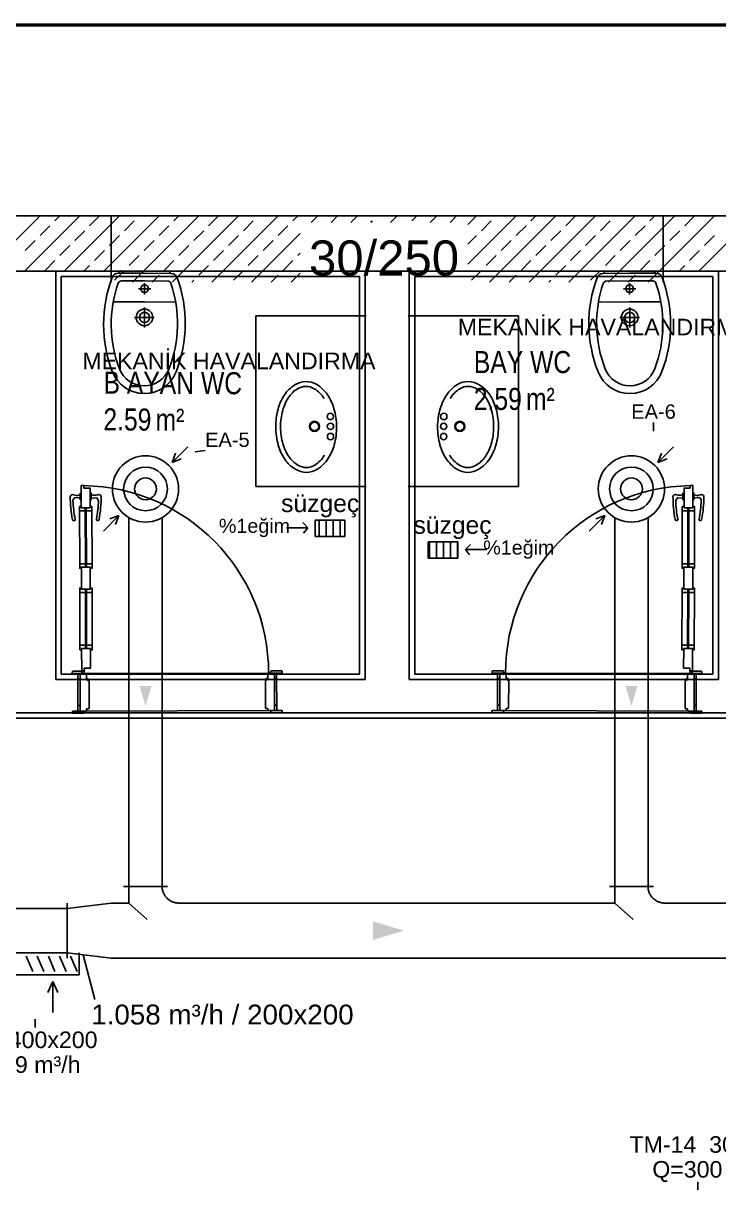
# Model space of a CAD drawing. Header units: centimetres. Extents: x 357699 to 366480, y -615216 to -609849.
# Drawn here: x 358345 to 358659, y -610380 to -609849 of the extents above; entities that cross this region are included whole.
import ezdxf
from ezdxf.enums import TextEntityAlignment as Align

# ---------------------------------------------------------------- set-up
doc = ezdxf.new("R2010")
doc.units = ezdxf.units.CM
for name, color, linetype in [('ROTAS-HAV-CERCEVE', 7, 'Continuous'), ('ROTAS-HAV-EGZOZ', 4, 'Continuous'), ('ROTAS-HAV-MENFEZ', 7, 'Continuous'), ('ROTAS-HAV-OK', 7, 'Continuous'), ('ROTAS-HAV-YAZI', 7, 'Continuous'), ('ROTAS-MIMARI', 8, 'Continuous'), ('ROTAS-MIMARI-KOLON', 8, 'Continuous')]:
    doc.layers.add(name, color=color, linetype=linetype)
doc.styles.add('ROTAS', font='arial.ttf')

msp = doc.modelspace()

# ---------------------------------------------------------------- linework, layer by layer
at = {"layer": 'ROTAS-HAV-CERCEVE', "const_width": 1.5}
msp.add_lwpolyline([(357700, -615060), (359300, -615060), (359300, -609850), (357700, -609850)], close=True, dxfattribs=at)
at = {"layer": 'ROTAS-HAV-EGZOZ'}
msp.add_line((358371.8, -610270.91), (358377.02, -610291.25), dxfattribs=at)
for points in [[(358315, -610250), (358350, -610250), (358364.5, -610250), (358384.5, -610247.5), (358392.5, -610247.5), (358392.5, -610073)], [(358407.5, -610073), (358407.5, -610240), (358407.51, -610240.37), (358407.54, -610240.74), (358407.58, -610241.1), (358407.64, -610241.46), (358407.72, -610241.82), (358407.82, -610242.18), (358407.94, -610242.53), (358408.07, -610242.87), (358408.22, -610243.21), (358408.39, -610243.54), (358408.57, -610243.86), (358408.76, -610244.17), (358408.98, -610244.47), (358409.2, -610244.76), (358409.44, -610245.04), (358409.7, -610245.3), (358409.96, -610245.56), (358410.24, -610245.8), (358410.53, -610246.02), (358410.83, -610246.24), (358411.14, -610246.43), (358411.46, -610246.61), (358411.79, -610246.78), (358412.13, -610246.93), (358412.47, -610247.06), (358412.82, -610247.18), (358413.18, -610247.28), (358413.54, -610247.36), (358413.9, -610247.42), (358414.26, -610247.46), (358414.63, -610247.49), (358415, -610247.5), (358612.5, -610247.5), (358612.5, -610073)], [(358627.5, -610073), (358627.5, -610240), (358627.51, -610240.37), (358627.54, -610240.74), (358627.58, -610241.1), (358627.64, -610241.46), (358627.72, -610241.82), (358627.82, -610242.18), (358627.94, -610242.53), (358628.07, -610242.87), (358628.22, -610243.21), (358628.39, -610243.54), (358628.57, -610243.86), (358628.76, -610244.17), (358628.98, -610244.47), (358629.2, -610244.76), (358629.44, -610245.04), (358629.7, -610245.3), (358629.96, -610245.56), (358630.24, -610245.8), (358630.53, -610246.02), (358630.83, -610246.24), (358631.14, -610246.43), (358631.46, -610246.61), (358631.79, -610246.78), (358632.13, -610246.93), (358632.47, -610247.06), (358632.82, -610247.18), (358633.18, -610247.28), (358633.54, -610247.36), (358633.9, -610247.42), (358634.26, -610247.46), (358634.63, -610247.49), (358635, -610247.5), (358712.5, -610247.5)], [(358390, -610240), (358410, -610240)], [(358610, -610240), (358630, -610240)], [(358364.5, -610272.5), (358364.5, -610247.5)], [(358392.5, -610247.5), (358400.75, -610255)], [(358612.5, -610247.5), (358620.75, -610255)], [(358981, -610269), (358961, -610275), (358935, -610275), (358919.5, -610275), (358899.5, -610272.5), (358830, -610272.5), (358720, -610272.5), (358620, -610272.5), (358400, -610272.5), (358384.5, -610272.5), (358364.5, -610270), (358350, -610270), (358300, -610270)]]:
    msp.add_lwpolyline(points, dxfattribs=at)
at = {"layer": 'ROTAS-HAV-MENFEZ'}
for p, q in [((358419.09, -610040.91), (358412.02, -610047.98)), ((358412.02, -610047.98), (358413.58, -610043.88)), ((358639.09, -610040.91), (358632.02, -610047.98)), ((358632.02, -610047.98), (358633.58, -610043.88)), ((358412.02, -610047.98), (358416.12, -610046.42)), ((358632.02, -610047.98), (358636.12, -610046.42)), ((358380.91, -610079.09), (358387.98, -610072.02)), ((358387.98, -610072.02), (358383.88, -610073.58)), ((358387.98, -610072.02), (358386.42, -610076.12)), ((358600.91, -610079.09), (358607.98, -610072.02)), ((358607.98, -610072.02), (358603.88, -610073.58)), ((358607.98, -610072.02), (358606.42, -610076.12)), ((358346, -610271.5), (358349, -610278.5)), ((358351, -610271.5), (358354, -610278.5)), ((358356, -610271.5), (358359, -610278.5)), ((358361, -610271.5), (358364, -610278.5)), ((358366, -610271.5), (358369, -610278.5)), ((358358, -610283), (358355.75, -610288)), ((358358, -610297), (358358, -610283)), ((358358, -610283), (358360.25, -610288))]:
    msp.add_line(p, q, dxfattribs=at)
msp.add_lwpolyline([(358370, -610270), (358370, -610280), (358330, -610280), (358330, -610270)], dxfattribs=at)
for centre, radius in [((358400, -610060), 15), ((358400, -610060), 9.9), ((358620, -610060), 15), ((358620, -610060), 9.9), ((358400, -610060), 4.95), ((358620, -610060), 4.95)]:
    msp.add_circle(centre, radius, dxfattribs=at)
at = {"layer": 'ROTAS-HAV-OK'}
for points in [[(358400, -610158.25), (358402.7, -610149.25), (358397.3, -610149.25)], [(358620, -610158.25), (358622.7, -610149.25), (358617.3, -610149.25)], [(358517, -610260), (358503, -610255.8), (358503, -610264.2)]]:
    msp.add_solid(points, dxfattribs=at)
at = {"layer": 'ROTAS-HAV-YAZI'}
for p, q in [((358630, -610033.88), (358630, -610029.88)), ((358422.41, -610043.27), (358426.99, -610042.63)), ((358350, -610300.1), (358350, -610303.8)), ((358650, -610377.4), (358650, -610373.7))]:
    msp.add_line(p, q, dxfattribs=at)
at = {"layer": 'ROTAS-MIMARI'}
for p, q in [((357804.37, -609936.35), (359214.37, -609936.35)), ((357804.37, -609936.35), (359214.37, -609936.35)), ((359214.37, -609936.35), (357804.37, -609936.35)), ((359214.37, -609936.35), (357804.37, -609936.35)), ((357884.37, -609936.35), (358384.37, -609936.35)), ((358384.37, -609936.35), (358634.37, -609936.35)), ((358634.37, -609936.35), (359134.37, -609936.35)), ((359139.37, -609961.35), (357879.37, -609961.35)), ((357879.37, -609961.35), (359139.37, -609961.35)), ((357884.37, -609961.35), (358384.37, -609961.35)), ((358199.37, -609961.35), (358394.37, -609961.35)), ((358359.37, -610146.35), (358359.37, -609961.35)), ((358359.37, -609961.35), (358499.37, -609961.35)), ((358361.87, -610143.85), (358361.87, -609963.85)), ((358361.87, -609963.85), (358496.87, -609963.85)), ((358384.37, -609961.35), (358634.37, -609961.35)), ((358496.87, -609963.85), (358496.87, -610143.85)), ((358499.37, -609961.35), (358499.37, -610146.35)), ((358519.37, -609961.35), (358519.37, -610146.35)), ((358659.37, -609961.35), (358519.37, -609961.35)), ((358519.37, -609961.35), (358714.37, -609961.35)), ((358521.87, -609963.85), (358521.87, -610143.85)), ((358656.87, -609963.85), (358521.87, -609963.85)), ((358634.37, -609961.35), (359134.37, -609961.35)), ((358656.87, -610143.85), (358656.87, -609963.85)), ((358659.37, -610146.35), (358659.37, -609961.35)), ((358399.57, -609969.35), (358396.77, -609969.34)), ((358399.58, -609966.91), (358399.56, -609972.02)), ((358399.57, -609969.35), (358402.37, -609969.37)), ((358619.16, -609969.35), (358616.36, -609969.37)), ((358619.15, -609966.91), (358619.17, -609972.02)), ((358399.54, -609975.35), (358385.42, -609975.28)), ((358399.54, -609975.35), (358413.66, -609975.42)), ((358619.19, -609975.35), (358605.07, -609975.42)), ((358619.19, -609975.35), (358633.31, -609975.28)), ((358399.53, -609977.84), (358399.48, -609986.97)), ((358619.2, -609977.84), (358619.25, -609986.97)), ((358399.51, -609982.35), (358395.06, -609982.33)), ((358399.51, -609982.35), (358403.95, -609982.37)), ((358499.9, -609981.58), (358449.9, -609981.58)), ((358449.9, -609981.58), (358449.9, -610058.85)), ((358518.84, -609981.58), (358568.84, -609981.58)), ((358568.84, -609981.58), (358568.84, -610058.85)), ((358619.23, -609982.35), (358614.78, -609982.37)), ((358619.23, -609982.35), (358623.67, -609982.33)), ((358449.9, -610058.85), (358499.9, -610058.85)), ((358568.84, -610058.85), (358518.84, -610058.85)), ((358370.19, -610093.93), (358370.14, -610070)), ((358372.78, -610095.41), (358372.72, -610068.52)), ((358373.2, -610095.41), (358373.14, -610068.51)), ((358375.79, -610093.92), (358375.74, -610069.99)), ((358642.94, -610093.92), (358643, -610069.99)), ((358645.53, -610095.41), (358645.59, -610068.51)), ((358645.95, -610095.41), (358646.01, -610068.52)), ((358648.54, -610093.93), (358648.6, -610070)), ((358473.49, -610077.65), (358471.24, -610075.27)), ((358471.24, -610075.27), (358473.49, -610077.65)), ((358476.86, -610074.17), (358490.27, -610074.17)), ((358476.86, -610081.56), (358476.86, -610074.17)), ((358478.61, -610081.56), (358478.61, -610074.17)), ((358481.79, -610081.56), (358481.79, -610074.17)), ((358484.96, -610081.56), (358484.96, -610074.17)), ((358488.14, -610081.56), (358488.14, -610074.17)), ((358490.27, -610074.17), (358490.27, -610081.56)), ((358463.76, -610077.65), (358473.49, -610077.65)), ((358473.49, -610077.65), (358471.55, -610079.99)), ((358490.27, -610081.56), (358476.86, -610081.56)), ((358541.44, -610084), (358528.04, -610084)), ((358528.04, -610084), (358528.04, -610091.39)), ((358528.57, -610091.39), (358528.57, -610084)), ((358531.74, -610091.39), (358531.74, -610084)), ((358534.92, -610091.39), (358534.92, -610084)), ((358538.09, -610091.39), (358538.09, -610084)), ((358541.27, -610091.39), (358541.27, -610084)), ((358541.44, -610091.39), (358541.44, -610084)), ((358544.81, -610087.48), (358547.06, -610085.1)), ((358547.06, -610085.1), (358544.81, -610087.48)), ((358528.04, -610091.39), (358541.44, -610091.39)), ((358554.54, -610087.48), (358544.81, -610087.48)), ((358544.81, -610087.48), (358546.75, -610089.82)), ((358370.27, -610130.82), (358370.22, -610106.89)), ((358372.8, -610105.41), (358372.86, -610132.3)), ((358373.22, -610105.41), (358373.28, -610132.3)), ((358375.87, -610130.81), (358375.82, -610106.88)), ((358642.86, -610130.81), (358642.91, -610106.88)), ((358645.51, -610105.41), (358645.45, -610132.3)), ((358645.93, -610105.41), (358645.87, -610132.3)), ((358648.46, -610130.82), (358648.51, -610106.89)), ((358469.37, -610143.85), (358361.87, -610143.85)), ((358366.86, -610142.88), (358366.86, -610143.58)), ((358366.86, -610142.88), (358366.86, -610143.58)), ((358366.86, -610143.58), (358373.01, -610143.57)), ((358367.16, -610142.58), (358370.91, -610142.57)), ((358369.36, -610143.58), (358369.36, -610146.08)), ((358370.36, -610143.57), (358370.4, -610160.57)), ((358371.21, -610142.87), (358371.21, -610143.57)), ((358371.64, -610143.44), (358371.64, -610143.57)), ((358371.74, -610142.47), (358371.78, -610142.3)), ((358371.94, -610143.45), (358371.94, -610143.57)), ((358372.04, -610142.52), (358372.08, -610142.3)), ((358373.01, -610143.57), (358455.71, -610143.38)), ((358373.31, -610143.87), (358373.31, -610146.37)), ((358455.41, -610143.68), (358455.41, -610146.18)), ((358461.86, -610143.37), (358455.71, -610143.38)), ((358456.65, -610142.68), (358456.65, -610143.38)), ((358461.56, -610142.37), (358456.95, -610142.38)), ((358458.36, -610143.38), (358458.4, -610160.38)), ((358459.36, -610143.37), (358459.36, -610145.87)), ((358461.86, -610142.67), (358461.86, -610143.37)), ((358461.86, -610142.67), (358461.86, -610143.37)), ((358496.87, -610143.85), (358469.37, -610143.85)), ((358521.87, -610143.85), (358549.37, -610143.85)), ((358549.37, -610143.85), (358656.87, -610143.85)), ((358556.88, -610142.67), (358556.87, -610143.37)), ((358556.88, -610142.67), (358556.87, -610143.37)), ((358556.87, -610143.37), (358563.02, -610143.38)), ((358557.18, -610142.37), (358561.78, -610142.38)), ((358559.37, -610143.37), (358559.37, -610145.87)), ((358560.37, -610143.38), (358560.34, -610160.38)), ((358562.08, -610142.68), (358562.08, -610143.38)), ((358645.72, -610143.57), (358563.02, -610143.38)), ((358563.32, -610143.68), (358563.32, -610146.18)), ((358645.42, -610143.87), (358645.42, -610146.37)), ((358651.87, -610143.58), (358645.72, -610143.57)), ((358646.7, -610142.52), (358646.65, -610142.3)), ((358646.8, -610143.45), (358646.8, -610143.57)), ((358646.99, -610142.47), (358646.96, -610142.3)), ((358647.1, -610143.44), (358647.1, -610143.57)), ((358647.53, -610142.87), (358647.52, -610143.57)), ((358651.58, -610142.58), (358647.83, -610142.57)), ((358648.37, -610143.57), (358648.34, -610160.57)), ((358649.37, -610143.58), (358649.37, -610146.08)), ((358651.88, -610142.88), (358651.87, -610143.58)), ((358651.88, -610142.88), (358651.87, -610143.58)), ((358469.37, -610146.35), (358359.37, -610146.35)), ((358369.36, -610146.08), (358370.36, -610146.07)), ((358369.39, -610158.08), (358369.36, -610146.08)), ((358373.31, -610146.37), (358374.11, -610146.36)), ((358373.58, -610146.33), (358374.27, -610146.33)), ((358373.8, -610146.21), (358374.05, -610146.21)), ((358373.8, -610146.33), (358373.8, -610146.81)), ((358373.8, -610146.81), (358374.05, -610146.81)), ((358374.05, -610146.33), (358374.05, -610146.81)), ((358374.42, -610146.66), (358374.44, -610159.26)), ((358454.32, -610146.49), (358454.34, -610159.09)), ((358455.15, -610146.15), (358454.46, -610146.15)), ((358455.41, -610146.18), (358454.61, -610146.19)), ((358454.93, -610146.03), (358454.68, -610146.03)), ((358454.68, -610146.15), (358454.68, -610146.63)), ((358454.93, -610146.63), (358454.68, -610146.63)), ((358454.93, -610146.15), (358454.93, -610146.63)), ((358459.36, -610145.87), (358458.36, -610145.88)), ((358459.39, -610157.87), (358459.36, -610145.87)), ((358499.37, -610146.35), (358469.37, -610146.35)), ((358519.37, -610146.35), (358549.37, -610146.35)), ((358549.37, -610146.35), (358659.37, -610146.35)), ((358559.34, -610157.87), (358559.37, -610145.87)), ((358559.37, -610145.87), (358560.37, -610145.88)), ((358563.32, -610146.18), (358564.12, -610146.19)), ((358563.58, -610146.15), (358564.27, -610146.15)), ((358563.8, -610146.03), (358564.06, -610146.03)), ((358563.8, -610146.15), (358563.8, -610146.63)), ((358563.8, -610146.63), (358564.06, -610146.63)), ((358564.06, -610146.15), (358564.06, -610146.63)), ((358564.42, -610146.49), (358564.39, -610159.09)), ((358644.32, -610146.66), (358644.29, -610159.26)), ((358645.15, -610146.33), (358644.46, -610146.33)), ((358645.42, -610146.37), (358644.62, -610146.36)), ((358644.94, -610146.21), (358644.68, -610146.21)), ((358644.68, -610146.33), (358644.68, -610146.81)), ((358644.93, -610146.81), (358644.68, -610146.81)), ((358644.94, -610146.33), (358644.93, -610146.81)), ((358649.37, -610146.08), (358648.37, -610146.07)), ((358649.34, -610158.08), (358649.37, -610146.08)), ((357829.37, -610161.35), (359189.37, -610161.35)), ((358366.9, -610160.58), (358373.05, -610160.57)), ((358366.9, -610160.58), (358366.9, -610161.28)), ((358366.9, -610160.58), (358366.9, -610161.28)), ((358367.2, -610161.58), (358371.81, -610161.57)), ((358369.39, -610158.08), (358370.39, -610158.07)), ((358369.39, -610158.08), (358369.4, -610160.58)), ((358372.1, -610160.57), (358372.11, -610161.27)), ((358373.05, -610160.57), (358455.75, -610160.38)), ((358373.34, -610159.57), (358374.14, -610159.56)), ((358373.34, -610159.57), (358373.35, -610160.27)), ((358455.44, -610159.38), (358454.64, -610159.39)), ((358455.44, -610159.38), (358455.45, -610160.08)), ((358461.9, -610160.37), (358455.75, -610160.38)), ((358456.69, -610160.38), (358456.69, -610161.08)), ((358461.6, -610161.37), (358456.99, -610161.38)), ((358459.39, -610157.87), (358458.39, -610157.88)), ((358459.39, -610157.87), (358459.4, -610160.37)), ((358461.9, -610160.37), (358461.9, -610161.07)), ((358461.9, -610160.37), (358461.9, -610161.07)), ((358556.84, -610160.37), (358556.83, -610161.07)), ((358556.84, -610160.37), (358556.83, -610161.07)), ((358556.84, -610160.37), (358562.99, -610160.38)), ((358557.13, -610161.37), (358561.74, -610161.38)), ((358559.34, -610157.87), (358560.34, -610157.88)), ((358559.34, -610157.87), (358559.34, -610160.37)), ((358562.04, -610160.38), (358562.04, -610161.08)), ((358645.69, -610160.57), (358562.99, -610160.38)), ((358563.29, -610159.38), (358563.29, -610160.08)), ((358563.29, -610159.38), (358564.09, -610159.39)), ((358645.39, -610159.57), (358644.59, -610159.56)), ((358645.39, -610159.57), (358645.39, -610160.27)), ((358651.84, -610160.58), (358645.69, -610160.57)), ((358646.63, -610160.57), (358646.63, -610161.27)), ((358651.53, -610161.58), (358646.93, -610161.57)), ((358649.34, -610158.08), (358648.34, -610158.07)), ((358649.34, -610158.08), (358649.34, -610160.58)), ((358651.84, -610160.58), (358651.83, -610161.28)), ((358651.84, -610160.58), (358651.83, -610161.28)), ((357831.87, -610163.85), (359186.87, -610163.85))]:
    msp.add_line(p, q, dxfattribs=at)
for points in [[(358372.11, -610059.67), (358372.11, -610058.52), (358370.91, -610058.52), (358370.93, -610068.52), (358374.93, -610068.51), (358374.91, -610059.66)], [(358646.62, -610059.67), (358646.62, -610058.52), (358647.82, -610058.52), (358647.8, -610068.52), (358643.8, -610068.51), (358643.82, -610059.66)], [(358370.93, -610068), (358370.13, -610068), (358370.14, -610070), (358372.73, -610070), (358372.72, -610068.52), (358370.93, -610068.52)], [(358374.93, -610067.99), (358375.73, -610067.99), (358375.74, -610069.99), (358373.15, -610069.99), (358373.14, -610068.51), (358374.93, -610068.51)], [(358643.8, -610067.99), (358643, -610067.99), (358643, -610069.99), (358645.59, -610069.99), (358645.59, -610068.51), (358643.8, -610068.51)], [(358647.8, -610068), (358648.6, -610068), (358648.6, -610070), (358646.01, -610070), (358646.01, -610068.52), (358647.8, -610068.52)], [(358370.99, -610095.93), (358370.19, -610095.93), (358370.19, -610093.93), (358372.78, -610093.93), (358372.78, -610095.41), (358370.99, -610095.41)], [(358371.01, -610105.41), (358375.01, -610105.4), (358374.99, -610095.4), (358370.99, -610095.41), (358371.01, -610105.41)], [(358374.99, -610095.92), (358375.79, -610095.92), (358375.79, -610093.92), (358373.2, -610093.93), (358373.2, -610095.41), (358374.99, -610095.4)], [(358643.74, -610095.92), (358642.94, -610095.92), (358642.94, -610093.92), (358645.53, -610093.93), (358645.53, -610095.41), (358643.74, -610095.4)], [(358647.72, -610105.41), (358643.72, -610105.4), (358643.74, -610095.4), (358647.74, -610095.41), (358647.72, -610105.41)], [(358647.74, -610095.93), (358648.54, -610095.93), (358648.54, -610093.93), (358645.95, -610093.93), (358645.95, -610095.41), (358647.74, -610095.41)], [(358371.01, -610104.89), (358370.21, -610104.89), (358370.22, -610106.89), (358372.81, -610106.89), (358372.8, -610105.41), (358371.01, -610105.41)], [(358375.01, -610104.88), (358375.81, -610104.88), (358375.82, -610106.88), (358373.23, -610106.89), (358373.22, -610105.41), (358375.01, -610105.4)], [(358643.72, -610104.88), (358642.92, -610104.88), (358642.91, -610106.88), (358645.5, -610106.89), (358645.51, -610105.41), (358643.72, -610105.4)], [(358647.72, -610104.89), (358648.52, -610104.89), (358648.51, -610106.89), (358645.92, -610106.89), (358645.93, -610105.41), (358647.72, -610105.41)], [(358371.08, -610132.82), (358370.28, -610132.82), (358370.27, -610130.82), (358372.86, -610130.82), (358372.86, -610132.3), (358371.07, -610132.3)], [(358371.07, -610132.3), (358371.1, -610142.3), (358372.3, -610142.3), (358372.29, -610141.15), (358375.09, -610141.14), (358375.07, -610132.29)], [(358375.08, -610132.81), (358375.88, -610132.81), (358375.87, -610130.81), (358373.28, -610130.82), (358373.28, -610132.3), (358375.07, -610132.29)], [(358643.66, -610132.81), (358642.86, -610132.81), (358642.86, -610130.81), (358645.45, -610130.82), (358645.45, -610132.3), (358643.66, -610132.29)], [(358647.66, -610132.3), (358647.64, -610142.3), (358646.44, -610142.3), (358646.44, -610141.15), (358643.64, -610141.14), (358643.66, -610132.29)], [(358647.66, -610132.82), (358648.46, -610132.82), (358648.46, -610130.82), (358645.87, -610130.82), (358645.87, -610132.3), (358647.66, -610132.3)]]:
    msp.add_lwpolyline(points, close=True, dxfattribs=at)
for points in [[(358370.92, -610061.91), (358370.42, -610061.91), (358370.42, -610064.91), (358370.92, -610064.91)], [(358374.92, -610061.9), (358375.42, -610061.9), (358375.42, -610064.9), (358374.92, -610064.9)], [(358375.42, -610064.15), (358377.88, -610064.02), (358378.7, -610065.24)], [(358643.31, -610064.15), (358640.85, -610064.02), (358640.04, -610065.24)], [(358643.82, -610061.9), (358643.32, -610061.9), (358643.31, -610064.9), (358643.81, -610064.9)], [(358647.82, -610061.91), (358648.32, -610061.91), (358648.31, -610064.91), (358647.81, -610064.91)], [(358372.82, -610068.52), (358372.88, -610095.41)], [(358373.08, -610095.41), (358373.02, -610068.51)], [(358645.65, -610095.41), (358645.71, -610068.51)], [(358645.91, -610068.52), (358645.85, -610095.41)], [(358372.96, -610132.3), (358372.9, -610105.41)], [(358373.1, -610105.41), (358373.16, -610132.3)], [(358645.63, -610105.41), (358645.57, -610132.3)], [(358645.77, -610132.3), (358645.83, -610105.41)]]:
    msp.add_lwpolyline(points, dxfattribs=at)
for centre, radius in [((358483.69, -610027.19), 1.43), ((358535.05, -610027.19), 1.43), ((358476.47, -610031.69), 2.3), ((358476.47, -610031.69), 1.94), ((358483.72, -610031.69), 1.43), ((358535.01, -610031.69), 1.43), ((358542.27, -610031.69), 2.3), ((358542.27, -610031.69), 1.94), ((358483.75, -610036.29), 1.43), ((358534.98, -610036.29), 1.43), ((358371.8, -610142.97), 0.5), ((358646.93, -610142.97), 0.5)]:
    msp.add_circle(centre, radius, dxfattribs=at)
for centre, radius, start, end in [((358440.99, -609985.5), 60, 159.2351, 200.8678), ((358387.69, -609965.29), 3, 89.7092, 159.2351), ((358388.81, -609962), 0.7, 89.7092, 179.7092), ((358410.41, -609962.11), 0.7, 359.7092, 89.7092), ((358411.49, -609965.41), 3, 20.1832, 89.7092), ((358357.99, -609985.08), 60, 338.5505, 20.1832), ((358660.74, -609985.08), 60, 159.8168, 201.4495), ((358607.24, -609965.41), 3, 90.2908, 159.8168), ((358608.32, -609962.11), 0.7, 90.2908, 180.2908), ((358629.92, -609962), 0.7, 0.2908, 90.2908), ((358631.04, -609965.29), 3, 20.7649, 90.2908), ((358577.74, -609985.5), 60, 339.1322, 20.7649), ((358440.99, -609985.5), 56.5, 160.6746, 200.8678), ((358389.09, -609967.3), 1.5, 89.7092, 160.6746), ((358399.57, -609969.35), 1.75, 89.7092, 269.7092), ((358399.57, -609969.35), 1.75, 269.7092, 89.7092), ((358410.07, -609967.41), 1.5, 18.7437, 89.7092), ((358357.99, -609985.08), 56.5, 338.5505, 18.7437), ((358660.74, -609985.08), 56.5, 161.2563, 201.4495), ((358608.66, -609967.41), 1.5, 90.2908, 161.2563), ((358619.16, -609969.35), 1.75, 90.2908, 270.2908), ((358619.16, -609969.35), 1.75, 270.2908, 90.2908), ((358629.64, -609967.3), 1.5, 19.3254, 90.2908), ((358577.74, -609985.5), 56.5, 339.1322, 19.3254), ((358399.51, -609982.35), 3.75, 89.7092, 269.7092), ((358399.51, -609982.35), 2.3, 89.7092, 269.7092), ((358399.51, -609982.35), 3.75, 269.7092, 89.7092), ((358399.51, -609982.35), 2.3, 269.7092, 89.7092), ((358619.23, -609982.35), 3.75, 90.2908, 270.2908), ((358619.23, -609982.35), 2.3, 90.2908, 270.2908), ((358619.23, -609982.35), 3.75, 270.2908, 90.2908), ((358619.23, -609982.35), 2.3, 270.2908, 90.2908), ((358399.41, -610001.35), 15.5, 200.8678, 269.7092), ((358399.41, -610001.35), 12, 200.8678, 269.7092), ((358399.41, -610001.35), 15.5, 269.7092, 338.5505), ((358399.41, -610001.35), 12, 269.7092, 338.5505), ((358619.32, -610001.35), 15.5, 201.4495, 270.2908), ((358619.32, -610001.35), 12, 201.4495, 270.2908), ((358619.32, -610001.35), 12, 270.2908, 339.1322), ((358619.32, -610001.35), 15.5, 270.2908, 339.1322), ((358475.97, -610026.12), 15.7, 122.11, 146.562), ((358472.64, -610020.81), 9.43, 90.3966, 122.11), ((358472.64, -610020.81), 9.43, 58.6832, 90.3966), ((358469.38, -610026.17), 15.7, 34.2313, 58.6832), ((358549.35, -610026.17), 15.7, 121.3168, 145.7687), ((358546.1, -610020.81), 9.43, 89.6034, 121.3168), ((358546.1, -610020.81), 9.43, 57.89, 89.6034), ((358542.76, -610026.12), 15.7, 33.438, 57.89), ((358481.22, -610029.59), 21.99, 146.562, 164.8791), ((358475.97, -610026.12), 13.51, 122.11, 146.562), ((358472.64, -610020.81), 7.24, 90.3966, 122.11), ((358472.64, -610020.81), 7.24, 58.6832, 90.3966), ((358469.38, -610026.17), 13.51, 31.7734, 58.6832), ((358464.18, -610029.71), 21.99, 15.9142, 34.2313), ((358554.55, -610029.71), 21.99, 145.7687, 164.0858), ((358549.35, -610026.17), 13.51, 121.3168, 148.2266), ((358546.1, -610020.81), 7.24, 89.6034, 121.3168), ((358546.1, -610020.81), 7.24, 57.89, 89.6034), ((358542.76, -610026.12), 13.51, 33.438, 57.89), ((358537.52, -610029.59), 21.99, 15.1209, 33.438), ((358481.22, -610029.59), 19.8, 146.562, 164.8791), ((358455.93, -610032.06), 30.56, 0.3966, 15.9142), ((358562.8, -610032.06), 30.56, 164.0858, 179.6034), ((358537.52, -610029.59), 19.8, 15.1209, 33.438), ((358489.5, -610031.83), 30.56, 164.8791, 180.3966), ((358489.5, -610031.83), 28.38, 164.8791, 180.3966), ((358529.24, -610031.83), 28.38, 359.6034, 15.1209), ((358529.24, -610031.83), 30.56, 359.6034, 15.1209), ((358489.5, -610031.83), 30.56, 180.3966, 195.9142), ((358489.5, -610031.83), 28.38, 180.3966, 195.9142), ((358455.93, -610032.06), 30.56, 344.8791, 0.3966), ((358562.8, -610032.06), 30.56, 179.6034, 195.1209), ((358529.24, -610031.83), 28.38, 344.0858, 359.6034), ((358529.24, -610031.83), 30.56, 344.0858, 359.6034), ((358481.25, -610034.18), 19.8, 195.9142, 214.2313), ((358537.48, -610034.18), 19.8, 325.7687, 344.0858), ((358481.25, -610034.18), 21.99, 195.9142, 214.2313), ((358469.46, -610037.76), 13.51, 302.11, 329.0199), ((358464.21, -610034.3), 21.99, 326.562, 344.8791), ((358554.52, -610034.3), 21.99, 195.1209, 213.438), ((358549.27, -610037.76), 13.51, 210.9801, 237.89), ((358537.48, -610034.18), 21.99, 325.7687, 344.0858), ((358476.05, -610037.72), 15.7, 214.2313, 238.6832), ((358476.05, -610037.72), 13.51, 214.2313, 238.6832), ((358472.79, -610043.07), 7.24, 238.6832, 270.3966), ((358472.79, -610043.07), 7.24, 270.3966, 302.11), ((358469.46, -610037.76), 15.7, 302.11, 326.562), ((358549.27, -610037.76), 15.7, 213.438, 237.89), ((358545.94, -610043.07), 7.24, 237.89, 269.6034), ((358545.94, -610043.07), 7.24, 269.6034, 301.3168), ((358542.68, -610037.72), 13.51, 301.3168, 325.7687), ((358542.68, -610037.72), 15.7, 301.3168, 325.7687), ((358472.79, -610043.07), 9.43, 238.6832, 270.3966), ((358472.79, -610043.07), 9.43, 270.3966, 302.11), ((358545.94, -610043.07), 9.43, 237.89, 269.6034), ((358545.94, -610043.07), 9.43, 269.6034, 301.3168), ((358370.89, -610143.33), 84.82, 359.9649, 89.1726), ((358647.85, -610143.33), 84.82, 90.8274, 180.0351), ((358366.98, -610063.62), 1.08, 63.6186, 169.5628), ((358421.67, -610063.28), 55.75, 180.1507, 191.0073), ((358368.5, -610065.27), 1.35, 113.6162, 179.7549), ((358421.67, -610063.28), 54.55, 182.094, 190.9955), ((358368.96, -610058.47), 4.44, 250.3068, 289.1885), ((358368.98, -610068.37), 4.44, 71.0668, 103.2235), ((358376.86, -610058.45), 4.44, 251.0668, 289.9485), ((358324.17, -610063.49), 54.55, 349.2598, 358.1613), ((358378.86, -610063.59), 1.08, 10.6926, 116.6367), ((358324.17, -610063.49), 55.75, 349.248, 0.1046), ((358639.87, -610063.59), 1.08, 63.3633, 169.3074), ((358694.56, -610063.49), 55.75, 179.8954, 190.752), ((358694.56, -610063.49), 54.55, 181.8387, 190.7402), ((358641.87, -610058.45), 4.44, 250.0515, 288.9332), ((358649.77, -610058.47), 4.44, 250.8115, 289.6932), ((358649.75, -610068.37), 4.44, 76.7765, 108.9332), ((358597.06, -610063.28), 54.55, 349.0045, 357.906), ((358650.23, -610065.27), 1.35, 0.2451, 66.3838), ((358651.75, -610063.62), 1.08, 10.4372, 116.3814), ((358597.06, -610063.28), 55.75, 348.9927, 359.8493), ((358367.53, -610073.8), 0.6, 191.5211, 11.5211), ((358378.36, -610073.78), 0.6, 168.7342, 348.7342), ((358640.38, -610073.78), 0.6, 191.2658, 11.2658), ((358651.2, -610073.8), 0.6, 168.4789, 348.4789), ((358367.16, -610142.88), 0.3, 90.0531, 180.1277), ((358370.91, -610142.87), 0.3, 0.1277, 90.2023), ((358373.01, -610143.87), 0.3, 0.1277, 90.1277), ((358454.8, -610146.13), 0.347, 356.755, 183.5003), ((358455.71, -610143.68), 0.3, 90.1277, 180.1277), ((358456.95, -610142.68), 0.3, 90.0531, 180.1277), ((358461.56, -610142.67), 0.3, 0.1277, 90.2023), ((358557.18, -610142.67), 0.3, 89.7977, 179.8723), ((358561.78, -610142.68), 0.3, 359.8723, 89.9469), ((358563.02, -610143.68), 0.3, 359.8723, 89.8723), ((358563.93, -610146.13), 0.347, 356.4997, 183.245), ((358645.72, -610143.87), 0.3, 89.8723, 179.8723), ((358647.83, -610142.87), 0.3, 89.7977, 179.8723), ((358651.58, -610142.88), 0.3, 359.8723, 89.9469), ((358373.92, -610146.31), 0.347, 356.755, 183.5003), ((358374.12, -610146.66), 0.3, 0.1277, 90.1277), ((358454.62, -610146.49), 0.3, 90.1277, 180.1277), ((358564.12, -610146.49), 0.3, 359.8723, 89.8723), ((358644.62, -610146.66), 0.3, 89.8723, 179.8723), ((358644.81, -610146.31), 0.347, 356.4997, 183.245), ((358367.2, -610161.28), 0.3, 180.1277, 270.2023), ((358371.81, -610161.27), 0.3, 270.1277, 0.1277), ((358373.05, -610160.27), 0.3, 270.0531, 0.1277), ((358374.14, -610159.26), 0.3, 270.1277, 0.2023), ((358454.64, -610159.09), 0.3, 180.0531, 270.1277), ((358455.75, -610160.08), 0.3, 180.1277, 270.2023), ((358456.99, -610161.08), 0.3, 180.1277, 270.1277), ((358461.6, -610161.07), 0.3, 270.053, 0.1277), ((358557.13, -610161.07), 0.3, 179.8723, 269.947), ((358561.74, -610161.08), 0.3, 269.8723, 359.8723), ((358562.99, -610160.08), 0.3, 269.7977, 359.8723), ((358564.09, -610159.09), 0.3, 269.8723, 359.9469), ((358644.59, -610159.26), 0.3, 179.7977, 269.8723), ((358645.69, -610160.27), 0.3, 179.8723, 269.9469), ((358646.93, -610161.27), 0.3, 179.8723, 269.8723), ((358651.53, -610161.28), 0.3, 269.7977, 359.8723)]:
    msp.add_arc(centre, radius, start, end, dxfattribs=at)
at = {"layer": 'ROTAS-MIMARI-KOLON'}
for p, q in [((358327.24, -609961.35), (358352.24, -609936.35)), ((358345.2, -609961.35), (358370.2, -609936.35)), ((358358.98, -609938.6), (358361.22, -609936.35)), ((358374.69, -609940.84), (358379.18, -609936.35)), ((358384.37, -609940.15), (358388.16, -609936.35)), ((358384.37, -609958.11), (358406.12, -609936.35)), ((358384.37, -609966.35), (358384.37, -609936.35)), ((358390.41, -609943.09), (358394.9, -609938.6)), ((358394.08, -609966.35), (358424.08, -609936.35)), ((358412.05, -609966.35), (358442.05, -609936.35)), ((358412.86, -609938.6), (358415.1, -609936.35)), ((358428.57, -609940.84), (358433.06, -609936.35)), ((358430.01, -609966.35), (358460.01, -609936.35)), ((358444.29, -609943.09), (358448.78, -609938.6)), ((358466.74, -609938.6), (358468.99, -609936.35)), ((358475, -609939.32), (358477.97, -609936.35)), ((358483.98, -609939.32), (358486.95, -609936.35)), ((358492.96, -609939.32), (358495.93, -609936.35)), ((358501.94, -609939.32), (358502.66, -609938.6)), ((358510.92, -609939.32), (358513.89, -609936.35)), ((358520.62, -609938.6), (358522.87, -609936.35)), ((358528.88, -609939.32), (358531.85, -609936.35)), ((358537.87, -609939.32), (358540.83, -609936.35)), ((358545.95, -609940.21), (358549.81, -609936.35)), ((358545.95, -609958.17), (358567.77, -609936.35)), ((358552.05, -609943.09), (358556.54, -609938.6)), ((358555.73, -609966.35), (358585.73, -609936.35)), ((358573.69, -609966.35), (358603.69, -609936.35)), ((358574.5, -609938.6), (358576.75, -609936.35)), ((358590.22, -609940.84), (358594.71, -609936.35)), ((358591.65, -609966.35), (358621.65, -609936.35)), ((358605.93, -609943.09), (358610.42, -609938.6)), ((358628.38, -609938.6), (358630.63, -609936.35)), ((358634.37, -609941.6), (358639.61, -609936.35)), ((358634.37, -609959.56), (358657.57, -609936.35)), ((358634.37, -609966.35), (358634.37, -609936.35)), ((358644.1, -609940.84), (358648.59, -609936.35)), ((358650.53, -609961.35), (358675.53, -609936.35)), ((358352.24, -609945.33), (358356.73, -609940.84)), ((358363.16, -609961.35), (358384.37, -609940.15)), ((358367.96, -609947.58), (358372.45, -609943.09)), ((358406.12, -609945.33), (358410.61, -609940.84)), ((358421.84, -609947.58), (358426.33, -609943.09)), ((358460, -609945.33), (358464.49, -609940.84)), ((358567.77, -609945.33), (358572.26, -609940.84)), ((358583.48, -609947.58), (358587.97, -609943.09)), ((358609.61, -609966.35), (358634.37, -609941.6)), ((358621.65, -609945.33), (358626.14, -609940.84)), ((358637.36, -609947.58), (358641.85, -609943.09)), ((358345.51, -609952.07), (358350, -609947.58)), ((358383.67, -609949.82), (358384.37, -609949.13)), ((358384.37, -609949.13), (358388.16, -609945.33)), ((358399.39, -609952.07), (358403.88, -609947.58)), ((358437.55, -609949.82), (358442.04, -609945.33)), ((358447.97, -609966.35), (358470.02, -609944.3)), ((358453.27, -609952.07), (358457.76, -609947.58)), ((358545.95, -609949.19), (358549.81, -609945.33)), ((358561.03, -609952.07), (358565.52, -609947.58)), ((358599.2, -609949.82), (358603.69, -609945.33)), ((358614.91, -609952.07), (358619.4, -609947.58)), ((358653.08, -609949.82), (358657.57, -609945.33)), ((358361.22, -609954.31), (358365.71, -609949.82)), ((358376.94, -609956.56), (358381.43, -609952.07)), ((358392.65, -609958.8), (358397.14, -609954.31)), ((358415.1, -609954.31), (358419.59, -609949.82)), ((358430.82, -609956.56), (358435.31, -609952.07)), ((358446.53, -609958.8), (358451.02, -609954.31)), ((358468.98, -609954.31), (358470.02, -609953.28)), ((358554.3, -609958.8), (358558.79, -609954.31)), ((358576.75, -609954.31), (358581.24, -609949.82)), ((358592.46, -609956.56), (358596.95, -609952.07)), ((358608.18, -609958.8), (358612.67, -609954.31)), ((358630.63, -609954.31), (358634.37, -609950.58)), ((358634.37, -609950.58), (358635.12, -609949.82)), ((358646.34, -609956.56), (358650.84, -609952.07)), ((358354.49, -609961.05), (358358.98, -609956.56)), ((358372.14, -609961.35), (358374.69, -609958.8)), ((358381.12, -609961.35), (358384.37, -609958.11)), ((358408.37, -609961.05), (358412.86, -609956.56)), ((358424.08, -609963.29), (358428.57, -609958.8)), ((358462.25, -609961.05), (358466.74, -609956.56)), ((358570.01, -609961.05), (358574.5, -609956.56)), ((358585.73, -609963.29), (358590.22, -609958.8)), ((358623.89, -609961.05), (358628.38, -609956.56)), ((358627.57, -609966.35), (358634.37, -609959.56)), ((358641.55, -609961.35), (358644.1, -609958.8)), ((358385.92, -609965.54), (358390.41, -609961.05)), ((358387.71, -609962.29), (358399.61, -609962.35)), ((358388.11, -609962.29), (358388.11, -609961.99)), ((358388.81, -609961.3), (358399.61, -609961.35)), ((358410.41, -609961.41), (358399.61, -609961.35)), ((358411.51, -609962.41), (358399.61, -609962.35)), ((358403.06, -609966.35), (358406.12, -609963.29)), ((358411.11, -609962.41), (358411.11, -609962.11)), ((358439.8, -609965.54), (358444.29, -609961.05)), ((358456.95, -609966.35), (358460, -609963.29)), ((358465.93, -609966.35), (358470.02, -609962.26)), ((358547.56, -609965.54), (358552.05, -609961.05)), ((358564.71, -609966.35), (358567.77, -609963.29)), ((358601.44, -609965.54), (358605.93, -609961.05)), ((358607.23, -609962.41), (358619.13, -609962.35)), ((358607.63, -609962.41), (358607.62, -609962.11)), ((358608.32, -609961.41), (358619.12, -609961.35)), ((358618.59, -609966.35), (358621.65, -609963.29)), ((358629.92, -609961.3), (358619.12, -609961.35)), ((358631.02, -609962.29), (358619.13, -609962.35)), ((358630.62, -609962.29), (358630.62, -609961.99)), ((358389.1, -609965.8), (358399.59, -609965.85)), ((358410.08, -609965.91), (358399.59, -609965.85)), ((358421.03, -609966.35), (358421.84, -609965.54)), ((358582.67, -609966.35), (358583.48, -609965.54)), ((358608.65, -609965.91), (358619.14, -609965.85)), ((358629.64, -609965.8), (358619.14, -609965.85)), ((358619.16, -609969.35), (358621.96, -609969.34))]:
    msp.add_line(p, q, dxfattribs=at)

# ---------------------------------------------------------------- texts
at = {"layer": 'ROTAS-HAV-EGZOZ', "style": 'ROTAS'}
msp.add_text('1.058 m³/h / 200x200', height=9, dxfattribs=at).set_placement((358434.82, -610298), align=Align.MIDDLE_CENTER)
at = {"layer": 'ROTAS-HAV-YAZI', "style": 'ROTAS'}
for s, height, p in [('EA-6', 6.5, (358630, -610025)), ('EA-5', 6.5, (358437.05, -610037.75)), ('EM-9  400x200', 7.5, (358342.75, -610309.42)), ('Q=379 m³/h', 7.5, (358342.75, -610320.67)), ('TM-14  300x200', 7.5, (358657.25, -610356.83)), ('Q=300 m³/h', 7.5, (358657.25, -610368.08))]:
    msp.add_text(s, height=height, dxfattribs=at).set_placement(p, align=Align.MIDDLE_CENTER)
at = {"layer": 'ROTAS-MIMARI', "style": 'ROTAS'}
for s, height, p in [('30/250', 15.908, (358474, -609963.41)), ('MEKANİK HAVALANDIRMA', 7.5, (358541.36, -609990.46)), ('MEKANİK HAVALANDIRMA', 7.5, (358371.4, -610005.81)), ('süzgeç', 7.987, (358461.39, -610070.48)), ('%%%1eğim', 6.39, (358433.21, -610079.9)), ('süzgeç', 7.987, (358521.32, -610080.31)), ('%%%1eğim', 6.39, (358552.9, -610089.73))]:
    msp.add_text(s, height=height, dxfattribs=at).set_placement(p)
at = {"layer": 'ROTAS-MIMARI', "style": 'ROTAS', "width": 0.8}
for s, p in [('BAY WC', (358548.64, -610007.57)), ('2.59', (358548.64, -610024.24)), ('m²', (358572.27, -610024.24))]:
    msp.add_text(s, height=10, dxfattribs=at).set_placement(p)
for s, p in [('B AYAN WC', (358380.97, -610016.84)), ('2.59', (358380.89, -610033.51)), ('m²', (358404.51, -610033.63))]:
    msp.add_text(s, height=10, rotation=359.7092, dxfattribs=at).set_placement(p)

doc.saveas('drawing.dxf')
